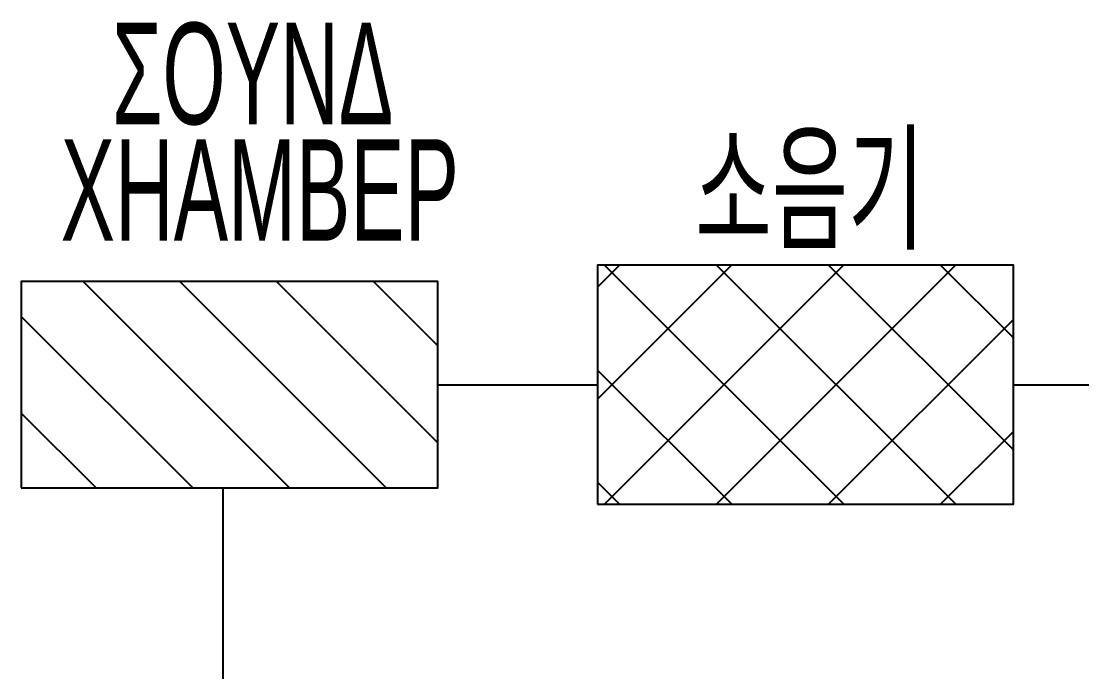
# Model space of a CAD drawing. Header units: millimetres. Extents: x -86 to 11742, y 5229 to 11464.
# Drawn here: x 7788.28 to 7819.62, y 5492.3 to 5511.52 of the extents above; entities that cross this region are included whole.
import ezdxf

# ---------------------------------------------------------------- set-up
doc = ezdxf.new("R2010")
doc.units = ezdxf.units.MM
doc.header["$LTSCALE"] = 5
doc.layers.add('NARA', color=8, linetype='CONTINUOUS')
doc.styles.get("Standard").update_dxf_attribs({"font": 'SYMBOL'})

msp = doc.modelspace()

# ---------------------------------------------------------------- hatches: boundary and pattern name
at = {"layer": 'NARA'}
h = msp.add_hatch(dxfattribs=at)
h.set_pattern_fill('ANSI31', color=8, scale=0.73728, style=0)
h.set_pattern_definition([(135, (7901.9393, 5100.0145), (1.655241, 1.655241), [])])
h.paths.add_polyline_path([(7805.312, 5497.246), (7817.6, 5497.246), (7817.6, 5504.312), (7805.312, 5504.312)])
h = msp.add_hatch(dxfattribs=at)
h.set_pattern_fill('ANSI31', color=8, scale=0.73728, style=0)
h.set_pattern_definition([(225, (7901.9393, 5901.5437), (1.655241, -1.655241), [])])
h.paths.add_polyline_path([(7805.312, 5504.312), (7817.6, 5504.312), (7817.6, 5497.246), (7805.312, 5497.246)])
h = msp.add_hatch(dxfattribs=at)
h.set_pattern_fill('ANSI31', color=8, scale=0.63701, style=0)
h.set_pattern_definition([(135, (7900.4795, 5153.1915), (1.430128, 1.430128), [])])
h.paths.add_polyline_path([(7788.277, 5497.727), (7800.589, 5497.727), (7800.589, 5503.831), (7788.277, 5503.831)])

# ---------------------------------------------------------------- linework, layer by layer
at = {"layer": 'NARA', "color": 8}
for p, q in [((7800.589, 5500.779), (7805.312, 5500.779)), ((7817.6, 5500.779), (7820.727, 5500.779)), ((7794.249, 5491.691), (7794.249, 5497.727))]:
    msp.add_line(p, q, dxfattribs=at)
for points in [[(7805.312, 5497.246), (7817.6, 5497.246), (7817.6, 5504.312), (7805.312, 5504.312)], [(7788.277, 5497.727), (7800.589, 5497.727), (7800.589, 5503.831), (7788.277, 5503.831)]]:
    msp.add_lwpolyline(points, close=True, dxfattribs=at)

# ---------------------------------------------------------------- texts
at = {"layer": 'NARA', "color": 8, "width": 0.6}
for s, p in [('SOUND', (7790.962, 5508.478)), ('소음기', (7808.199, 5505.089)), ('CHAMBER', (7789.443, 5505.036))]:
    msp.add_text(s, height=3, dxfattribs=at).set_placement(p)

doc.saveas('drawing.dxf')
